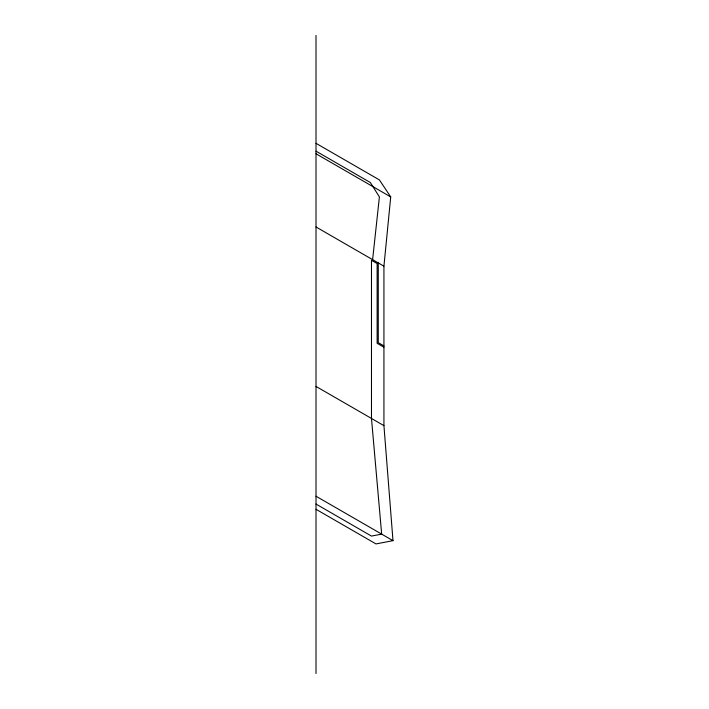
<?xml version="1.0" encoding="UTF-8"?>
<svg xmlns="http://www.w3.org/2000/svg" width="709" height="709" viewBox="0 0 709 709"><rect width="100%" height="100%" fill="white"/><g stroke="black" fill="none" stroke-linecap="round" stroke-linejoin="round"><path stroke-width="1.06" d="M316.01 509.292L376.009 543.927L392.99 540.657L383.932 425.639L383.932 266.176L390.721 196.907L379.404 179.909L316.01 143.315M372.615 259.645L379.404 196.907L370.346 182.523L316.01 151.159M316.01 153.773L390.721 196.907M316.01 226.969L383.932 266.176M383.932 345.912L378.269 342.642L378.269 262.915M383.932 347.215L377.135 343.298L377.135 263.562L371.481 260.3L371.481 418.452L381.664 534.125L371.481 536.084L316.01 504.064M316.01 386.432L383.932 425.639M316.01 496.22L392.99 540.657M316.01 35.45L316.01 673.55"/></g></svg>
